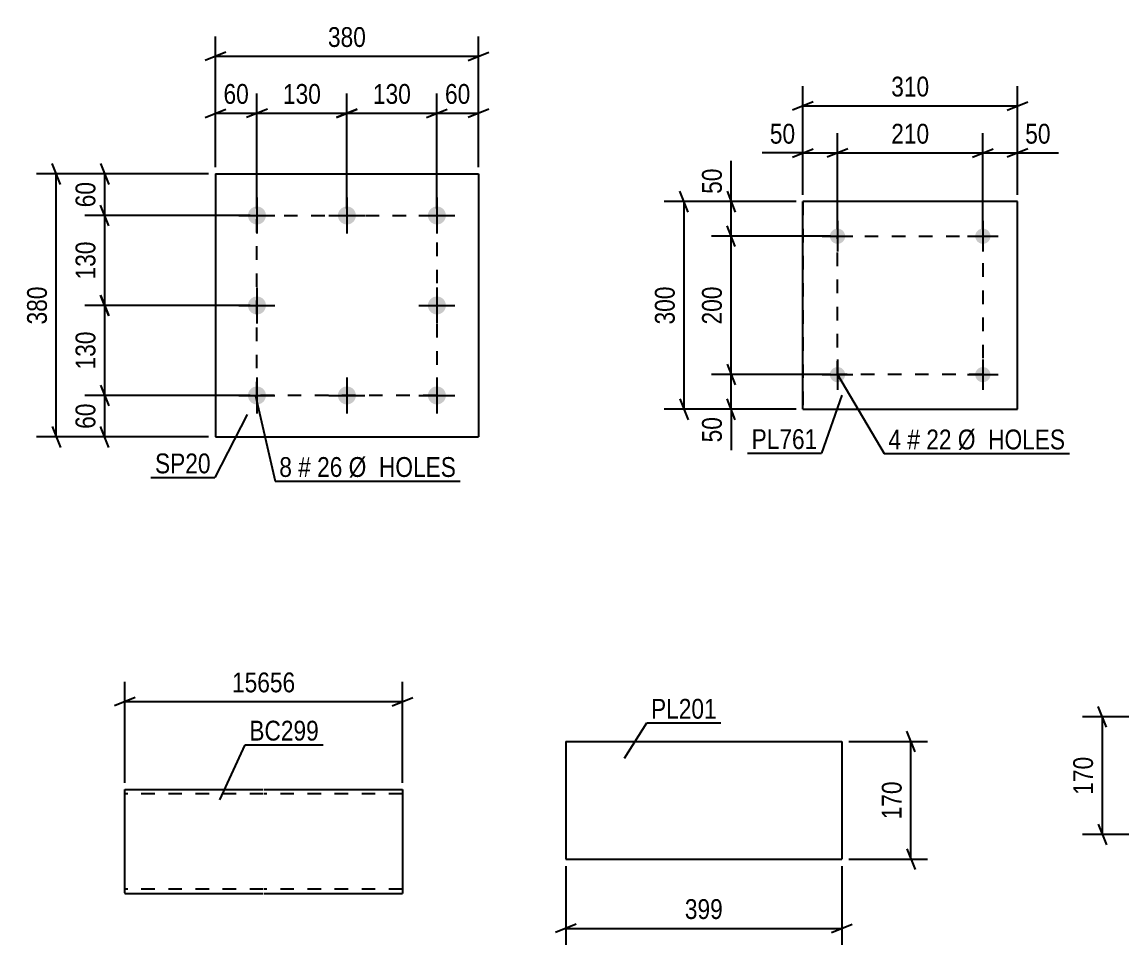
# Model space of a CAD drawing. Header units: millimetres. Extents: x 0 to 841, y -266 to 594.
# Drawn here: x 64.6 to 223.6, y -266 to -132.6 of the extents above; entities that cross this region are included whole.
import ezdxf

# ---------------------------------------------------------------- set-up
doc = ezdxf.new("R2010")
doc.units = ezdxf.units.MM
doc.linetypes.add('DXK_LINE_DOT2', pattern=[3.9198, 1.9599, -1.9599])
doc.styles.add('Arial Narrow', font='ARIALN.TTF', dxfattribs={"height": 0.2})

# ---------------------------------------------------------------- blocks, each defined once
blk = doc.blocks.new('Part-317311845-9358 - 9347')
at = {"color": 2, "linetype": 'Continuous'}
for p, q in [((79.49, -258.45), (79.49, -243.54)), ((79.49, -243.54), (99.49, -243.54)), ((99.59, -243.54), (119.59, -243.54)), ((119.59, -243.54), (119.59, -258.54)), ((79.49, -258.45), (79.49, -258.54)), ((79.49, -258.54), (99.49, -258.54)), ((99.59, -258.54), (119.59, -258.54))]:
    blk.add_line(p, q, dxfattribs=at)
at = {"color": 7, "linetype": 'DXK_LINE_DOT2'}
for p, q in [((99.49, -244.14), (79.49, -244.14)), ((119.59, -244.14), (99.59, -244.14)), ((119.59, -243.63), (119.59, -243.54)), ((79.49, -257.94), (79.49, -257.9)), ((99.49, -257.94), (79.49, -257.94)), ((119.59, -257.94), (99.59, -257.94)), ((119.59, -257.94), (119.59, -257.9))]:
    blk.add_line(p, q, dxfattribs=at)
blk = doc.blocks.new('Part-317311845-9227 - 9221')
at = {"color": 2, "linetype": 'Continuous'}
for p, q in [((92.57, -154.59), (92.57, -192.59)), ((92.57, -154.59), (130.57, -154.59)), ((130.57, -154.59), (130.57, -192.59)), ((92.57, -192.59), (130.57, -192.59))]:
    blk.add_line(p, q, dxfattribs=at)
blk = doc.blocks.new('Bolt-317311845-9260 - 9221')
at = {"linetype": 'Continuous'}
for points in [[(98.57, -159.29, -1), (98.57, -161.89, -1)], [(111.57, -159.29, -1), (111.57, -161.89, -1)], [(124.57, -159.29, -1), (124.57, -161.89, -1)], [(98.57, -172.29, -1), (98.57, -174.89, -1)], [(124.57, -172.29, -1), (124.57, -174.89, -1)], [(98.57, -185.29, -1), (98.57, -187.89, -1)], [(111.57, -185.29, -1), (111.57, -187.89, -1)], [(124.57, -185.29, -1), (124.57, -187.89, -1)]]:
    blk.add_hatch(color=1, dxfattribs=at).paths.add_polyline_path(points)
at = {"color": 1, "linetype": 'Continuous'}
for p, q in [((98.57, -157.99), (98.57, -163.19)), ((111.57, -157.99), (111.57, -163.19)), ((124.57, -157.99), (124.57, -163.19)), ((95.97, -160.59), (101.17, -160.59)), ((108.97, -160.59), (114.17, -160.59)), ((121.97, -160.59), (127.17, -160.59)), ((98.57, -170.99), (98.57, -176.19)), ((124.57, -170.99), (124.57, -176.19)), ((95.97, -173.59), (101.17, -173.59)), ((121.97, -173.59), (127.17, -173.59)), ((98.57, -183.99), (98.57, -189.19)), ((111.57, -183.99), (111.57, -189.19)), ((124.57, -183.99), (124.57, -189.19)), ((95.97, -186.59), (101.17, -186.59)), ((108.97, -186.59), (114.17, -186.59)), ((121.97, -186.59), (127.17, -186.59))]:
    blk.add_line(p, q, dxfattribs=at)
blk = doc.blocks.new('Part-317311845-3459 - 3443')
at = {"color": 2, "linetype": 'Continuous'}
for p, q in [((143.21, -236.58), (143.21, -253.58)), ((143.21, -236.58), (183.07, -236.58)), ((183.07, -236.58), (183.07, -253.58)), ((143.21, -253.58), (183.07, -253.58))]:
    blk.add_line(p, q, dxfattribs=at)
blk = doc.blocks.new('Bolt-317311845-3171 - 3117')
at = {"linetype": 'Continuous'}
for points in [[(181.36, -163.58), (181.38, -163.36), (181.45, -163.14), (181.57, -162.94), (181.72, -162.77), (181.91, -162.63), (182.12, -162.54), (182.34, -162.49), (182.57, -162.49), (182.8, -162.54), (183.01, -162.63), (183.2, -162.77), (183.35, -162.94), (183.46, -163.14), (183.54, -163.36), (183.56, -163.58), (183.54, -163.81), (183.46, -164.03), (183.35, -164.23), (183.2, -164.4), (183.01, -164.54), (182.8, -164.63), (182.57, -164.68), (182.34, -164.68), (182.12, -164.63), (181.91, -164.54), (181.72, -164.4), (181.57, -164.23), (181.45, -164.03), (181.38, -163.81)], [(202.36, -163.58), (202.38, -163.36), (202.45, -163.14), (202.57, -162.94), (202.72, -162.77), (202.91, -162.63), (203.12, -162.54), (203.34, -162.49), (203.57, -162.49), (203.8, -162.54), (204.01, -162.63), (204.2, -162.77), (204.35, -162.94), (204.46, -163.14), (204.54, -163.36), (204.56, -163.58), (204.54, -163.81), (204.46, -164.03), (204.35, -164.23), (204.2, -164.4), (204.01, -164.54), (203.8, -164.63), (203.57, -164.68), (203.34, -164.68), (203.12, -164.63), (202.91, -164.54), (202.72, -164.4), (202.57, -164.23), (202.45, -164.03), (202.38, -163.81)]]:
    blk.add_hatch(color=1, dxfattribs=at).paths.add_polyline_path(points)
at = {"color": 1, "linetype": 'Continuous'}
for p, q in [((182.46, -161.38), (182.46, -165.78)), ((203.46, -161.38), (203.46, -165.78)), ((180.26, -163.58), (184.66, -163.58)), ((201.26, -163.58), (205.66, -163.58))]:
    blk.add_line(p, q, dxfattribs=at)
blk = doc.blocks.new('Part-317311845-3133 - 3117')
at = {"color": 2, "linetype": 'Continuous'}
for p, q in [((177.46, -188.59), (177.46, -158.59)), ((177.46, -158.59), (177.46, -158.59)), ((208.46, -158.59), (177.46, -158.59)), ((208.46, -188.59), (208.46, -158.59)), ((177.46, -188.59), (177.46, -188.59)), ((177.46, -188.59), (208.46, -188.59))]:
    blk.add_line(p, q, dxfattribs=at)
at = {"color": 7, "linetype": 'DXK_LINE_DOT2'}
for p, q in [((177.46, -158.59), (177.46, -188.59)), ((177.46, -158.59), (177.46, -158.59)), ((208.46, -188.59), (208.46, -158.59)), ((177.46, -188.59), (177.46, -188.59))]:
    blk.add_line(p, q, dxfattribs=at)
blk = doc.blocks.new('Bolt-317311845-3166 - 3117')
at = {"linetype": 'Continuous'}
for points in [[(181.36, -183.58), (181.38, -183.36), (181.45, -183.14), (181.57, -182.94), (181.72, -182.77), (181.91, -182.63), (182.12, -182.54), (182.34, -182.49), (182.57, -182.49), (182.8, -182.54), (183.01, -182.63), (183.2, -182.77), (183.35, -182.94), (183.46, -183.14), (183.54, -183.36), (183.56, -183.58), (183.54, -183.81), (183.46, -184.03), (183.35, -184.23), (183.2, -184.4), (183.01, -184.54), (182.8, -184.63), (182.57, -184.68), (182.34, -184.68), (182.12, -184.63), (181.91, -184.54), (181.72, -184.4), (181.57, -184.23), (181.45, -184.03), (181.38, -183.81)], [(202.36, -183.58), (202.38, -183.36), (202.45, -183.14), (202.57, -182.94), (202.72, -182.77), (202.91, -182.63), (203.12, -182.54), (203.34, -182.49), (203.57, -182.49), (203.8, -182.54), (204.01, -182.63), (204.2, -182.77), (204.35, -182.94), (204.46, -183.14), (204.54, -183.36), (204.56, -183.58), (204.54, -183.81), (204.46, -184.03), (204.35, -184.23), (204.2, -184.4), (204.01, -184.54), (203.8, -184.63), (203.57, -184.68), (203.34, -184.68), (203.12, -184.63), (202.91, -184.54), (202.72, -184.4), (202.57, -184.23), (202.45, -184.03), (202.38, -183.81)]]:
    blk.add_hatch(color=1, dxfattribs=at).paths.add_polyline_path(points)
at = {"color": 1, "linetype": 'Continuous'}
for p, q in [((182.46, -181.38), (182.46, -185.78)), ((203.46, -181.38), (203.46, -185.78)), ((180.26, -183.58), (184.66, -183.58)), ((201.26, -183.58), (205.66, -183.58))]:
    blk.add_line(p, q, dxfattribs=at)
blk = doc.blocks.new('Rectangle-317311845-9333 - 9221')
at = {"color": 1, "linetype": 'DXK_LINE_DOT2'}
blk.add_lwpolyline([(98.57, -160.59), (124.57, -160.59), (124.57, -186.59), (98.57, -186.59), (98.57, -160.59)], close=True, dxfattribs=at)
blk = doc.blocks.new('Rectangle-317311845-3280 - 3117')
at = {"color": 1, "linetype": 'DXK_LINE_DOT2'}
blk.add_lwpolyline([(182.46, -163.58), (203.46, -163.58), (203.46, -183.58), (182.46, -183.58), (182.46, -163.58)], close=True, dxfattribs=at)
blk = doc.blocks.new('StraightDimension-317311845-9365 - 9347')
at = {"color": 7, "linetype": 'Continuous'}
for p, q in [((79.49, -242.54), (79.49, -227.98)), ((119.59, -242.54), (119.59, -227.98)), ((80.99, -230.23), (77.99, -231.43)), ((118.09, -231.43), (121.09, -230.23)), ((79.49, -230.83), (119.59, -230.83))]:
    blk.add_line(p, q, dxfattribs=at)
at = {"color": 0}
blk.add_wipeout([(104.71, -230.08), (104.71, -225.88), (94.37, -225.88), (94.37, -230.08)], dxfattribs=at)
at = {"color": 3, "style": 'Arial Narrow'}
blk.add_text('15656', height=2.863, dxfattribs=at).set_placement((94.97, -229.48))
blk = doc.blocks.new('StraightDimension-317311845-9273 - 9221')
at = {"color": 7, "linetype": 'Continuous'}
for p, q in [((92.57, -153.59), (92.57, -142.96)), ((98.57, -159.59), (98.57, -142.96)), ((91.07, -146.41), (94.07, -145.21)), ((92.57, -145.81), (98.57, -145.81)), ((100.07, -145.21), (97.07, -146.41))]:
    blk.add_line(p, q, dxfattribs=at)
at = {"color": 0}
blk.add_wipeout([(98, -145.06), (98, -140.86), (93.14, -140.86), (93.14, -145.06)], dxfattribs=at)
at = {"color": 3, "style": 'Arial Narrow'}
blk.add_text('60', height=2.863, dxfattribs=at).set_placement((93.74, -144.46))
blk = doc.blocks.new('StraightDimension-317311845-9283 - 9221')
at = {"color": 7, "linetype": 'Continuous'}
for p, q in [((124.57, -159.59), (124.57, -142.96)), ((130.57, -153.59), (130.57, -142.96)), ((123.07, -146.41), (126.07, -145.21)), ((124.57, -145.81), (130.57, -145.81)), ((132.07, -145.21), (129.07, -146.41))]:
    blk.add_line(p, q, dxfattribs=at)
at = {"color": 0}
blk.add_wipeout([(130, -145.06), (130, -140.86), (125.14, -140.86), (125.14, -145.06)], dxfattribs=at)
at = {"color": 3, "style": 'Arial Narrow'}
blk.add_text('60', height=2.863, dxfattribs=at).set_placement((125.74, -144.46))
blk = doc.blocks.new('StraightDimension-317311845-9262 - 9221')
at = {"color": 7, "linetype": 'Continuous'}
for p, q in [((92.57, -153.59), (92.57, -134.74)), ((130.57, -153.59), (130.57, -134.74)), ((94.07, -136.99), (91.07, -138.19)), ((92.57, -137.59), (130.57, -137.59)), ((129.07, -138.19), (132.07, -136.99))]:
    blk.add_line(p, q, dxfattribs=at)
at = {"color": 0}
blk.add_wipeout([(114.91, -136.84), (114.91, -132.64), (108.23, -132.64), (108.23, -136.84)], dxfattribs=at)
at = {"color": 3, "style": 'Arial Narrow'}
blk.add_text('380', height=2.863, dxfattribs=at).set_placement((108.83, -136.24))
blk = doc.blocks.new('StraightDimension-317311845-9298 - 9221')
at = {"color": 7, "linetype": 'Continuous'}
for p, q in [((70.17, -156.09), (68.97, -153.09)), ((91.57, -154.59), (66.72, -154.59)), ((69.57, -192.59), (69.57, -154.59)), ((68.97, -191.09), (70.17, -194.09)), ((91.57, -192.59), (66.72, -192.59))]:
    blk.add_line(p, q, dxfattribs=at)
at = {"color": 0}
blk.add_wipeout([(68.82, -170.24), (64.62, -170.24), (64.62, -176.93), (68.82, -176.93)], dxfattribs=at)
at = {"color": 3, "style": 'Arial Narrow'}
blk.add_text('380', height=2.863, rotation=90.0002, dxfattribs=at).set_placement((68.22, -176.33))
blk = doc.blocks.new('StraightDimension-317311845-9309 - 9221')
at = {"color": 7, "linetype": 'Continuous'}
for p, q in [((75.97, -185.09), (77.17, -188.09)), ((97.57, -186.59), (73.72, -186.59)), ((76.57, -192.59), (76.57, -186.59)), ((77.17, -194.09), (75.97, -191.09)), ((91.57, -192.59), (73.72, -192.59))]:
    blk.add_line(p, q, dxfattribs=at)
at = {"color": 0}
blk.add_wipeout([(75.82, -187.16), (71.62, -187.16), (71.62, -192.01), (75.82, -192.01)], dxfattribs=at)
at = {"color": 3, "style": 'Arial Narrow'}
blk.add_text('60', height=2.863, rotation=90.0002, dxfattribs=at).set_placement((75.22, -191.41))
blk = doc.blocks.new('StraightDimension-317311845-9319 - 9221')
at = {"color": 7, "linetype": 'Continuous'}
for p, q in [((75.97, -153.09), (77.17, -156.09)), ((91.57, -154.59), (73.72, -154.59)), ((76.57, -160.59), (76.57, -154.59)), ((77.17, -162.09), (75.97, -159.09)), ((97.57, -160.59), (73.72, -160.59))]:
    blk.add_line(p, q, dxfattribs=at)
at = {"color": 0}
blk.add_wipeout([(75.82, -155.16), (71.62, -155.16), (71.62, -160.01), (75.82, -160.01)], dxfattribs=at)
at = {"color": 3, "style": 'Arial Narrow'}
blk.add_text('60', height=2.863, rotation=90.0002, dxfattribs=at).set_placement((75.22, -159.41))
blk = doc.blocks.new('StraightDimension-317311845-16400 - 9221')
at = {"color": 7, "linetype": 'Continuous'}
for p, q in [((98.57, -159.59), (98.57, -142.96)), ((111.57, -159.59), (111.57, -142.96)), ((100.07, -145.21), (97.07, -146.41)), ((98.57, -145.81), (111.57, -145.81)), ((110.07, -146.41), (113.07, -145.21))]:
    blk.add_line(p, q, dxfattribs=at)
at = {"color": 0}
blk.add_wipeout([(108.41, -145.06), (108.41, -140.86), (101.73, -140.86), (101.73, -145.06)], dxfattribs=at)
at = {"color": 3, "style": 'Arial Narrow'}
blk.add_text('130', height=2.863, dxfattribs=at).set_placement((102.33, -144.46))
blk = doc.blocks.new('StraightDimension-317311845-16402 - 9221')
at = {"color": 7, "linetype": 'Continuous'}
for p, q in [((111.57, -159.59), (111.57, -142.96)), ((124.57, -159.59), (124.57, -142.96)), ((113.07, -145.21), (110.07, -146.41)), ((111.57, -145.81), (124.57, -145.81)), ((123.07, -146.41), (126.07, -145.21))]:
    blk.add_line(p, q, dxfattribs=at)
at = {"color": 0}
blk.add_wipeout([(121.41, -145.06), (121.41, -140.86), (114.73, -140.86), (114.73, -145.06)], dxfattribs=at)
at = {"color": 3, "style": 'Arial Narrow'}
blk.add_text('130', height=2.863, dxfattribs=at).set_placement((115.33, -144.46))
blk = doc.blocks.new('StraightDimension-317311845-16422 - 9221')
at = {"color": 7, "linetype": 'Continuous'}
for p, q in [((77.17, -175.09), (75.97, -172.09)), ((97.57, -173.59), (73.72, -173.59)), ((76.57, -186.59), (76.57, -173.59)), ((75.97, -185.09), (77.17, -188.09)), ((97.57, -186.59), (73.72, -186.59))]:
    blk.add_line(p, q, dxfattribs=at)
at = {"color": 0}
blk.add_wipeout([(75.82, -176.74), (71.62, -176.74), (71.62, -183.43), (75.82, -183.43)], dxfattribs=at)
at = {"color": 3, "style": 'Arial Narrow'}
blk.add_text('130', height=2.863, rotation=90.0002, dxfattribs=at).set_placement((75.22, -182.83))
blk = doc.blocks.new('StraightDimension-317311845-16424 - 9221')
at = {"color": 7, "linetype": 'Continuous'}
for p, q in [((77.17, -162.09), (75.97, -159.09)), ((97.57, -160.59), (73.72, -160.59)), ((76.57, -173.59), (76.57, -160.59)), ((75.97, -172.09), (77.17, -175.09)), ((97.57, -173.59), (73.72, -173.59))]:
    blk.add_line(p, q, dxfattribs=at)
at = {"color": 0}
blk.add_wipeout([(75.82, -163.74), (71.62, -163.74), (71.62, -170.43), (75.82, -170.43)], dxfattribs=at)
at = {"color": 3, "style": 'Arial Narrow'}
blk.add_text('130', height=2.863, rotation=90.0002, dxfattribs=at).set_placement((75.22, -169.83))
blk = doc.blocks.new('StraightDimension-317311845-3527 - 3519')
at = {"color": 7, "linetype": 'Continuous'}
for p, q in [((221.32, -234.52), (220.12, -231.52)), ((229.72, -233.02), (217.87, -233.02)), ((220.72, -250.02), (220.72, -233.02)), ((220.12, -248.52), (221.32, -251.52)), ((229.72, -250.02), (217.87, -250.02))]:
    blk.add_line(p, q, dxfattribs=at)
at = {"color": 0}
blk.add_wipeout([(219.97, -238.18), (215.77, -238.18), (215.77, -244.87), (219.97, -244.87)], dxfattribs=at)
at = {"color": 3, "style": 'Arial Narrow'}
blk.add_text('170', height=2.863, rotation=90.0002, dxfattribs=at).set_placement((219.37, -244.27))
blk = doc.blocks.new('StraightDimension-317311845-3461 - 3443')
at = {"color": 7, "linetype": 'Continuous'}
for p, q in [((193.67, -238.08), (192.47, -235.08)), ((184.07, -236.58), (195.47, -236.58)), ((193.07, -253.58), (193.07, -236.58)), ((192.47, -252.08), (193.67, -255.08)), ((184.07, -253.58), (195.47, -253.58))]:
    blk.add_line(p, q, dxfattribs=at)
at = {"color": 0}
blk.add_wipeout([(192.32, -241.74), (188.12, -241.74), (188.12, -248.43), (192.32, -248.43)], dxfattribs=at)
at = {"color": 3, "style": 'Arial Narrow'}
blk.add_text('170', height=2.863, rotation=90.0002, dxfattribs=at).set_placement((191.72, -247.83))
blk = doc.blocks.new('StraightDimension-317311845-3472 - 3443')
at = {"color": 7, "linetype": 'Continuous'}
for p, q in [((143.21, -254.58), (143.21, -265.98)), ((183.07, -254.58), (183.07, -265.98)), ((144.71, -262.98), (141.71, -264.18)), ((143.21, -263.58), (183.07, -263.58)), ((181.57, -264.18), (184.57, -262.98))]:
    blk.add_line(p, q, dxfattribs=at)
at = {"color": 0}
blk.add_wipeout([(166.48, -262.83), (166.48, -258.63), (159.8, -258.63), (159.8, -262.83)], dxfattribs=at)
at = {"color": 3, "style": 'Arial Narrow'}
blk.add_text('399', height=2.863, dxfattribs=at).set_placement((160.4, -262.23))
blk = doc.blocks.new('StraightDimension-317311845-3173 - 3117')
at = {"color": 7, "linetype": 'Continuous'}
for p, q in [((177.46, -157.59), (177.46, -148.71)), ((182.46, -162.58), (182.46, -148.71)), ((175.96, -152.16), (178.96, -150.96)), ((183.96, -150.96), (180.96, -152.16)), ((177.46, -151.56), (182.46, -151.56))]:
    blk.add_line(p, q, dxfattribs=at)
at = {"color": 0}
blk.add_wipeout([(176.93, -150.81), (176.93, -146.61), (172.08, -146.61), (172.08, -150.81)], dxfattribs=at)
at = {"color": 7, "linetype": 'Continuous'}
blk.add_line((177.46, -151.56), (171.55, -151.56), dxfattribs=at)
blk.add_line((177.46, -151.56), (171.55, -151.56), dxfattribs=at)
at = {"color": 3, "style": 'Arial Narrow'}
blk.add_text('50', height=2.863, dxfattribs=at).set_placement((172.68, -150.21))
blk = doc.blocks.new('StraightDimension-317311845-3216 - 3117')
at = {"color": 7, "linetype": 'Continuous'}
for p, q in [((177.46, -157.59), (177.46, -141.9)), ((208.46, -157.59), (208.46, -141.9)), ((178.96, -144.15), (175.96, -145.35)), ((206.96, -145.35), (209.96, -144.15)), ((177.46, -144.75), (208.46, -144.75))]:
    blk.add_line(p, q, dxfattribs=at)
at = {"color": 0}
blk.add_wipeout([(196.3, -144), (196.3, -139.8), (189.62, -139.8), (189.62, -144)], dxfattribs=at)
at = {"color": 3, "style": 'Arial Narrow'}
blk.add_text('310', height=2.863, dxfattribs=at).set_placement((190.22, -143.4))
blk = doc.blocks.new('StraightDimension-317311845-3186 - 3117')
at = {"color": 7, "linetype": 'Continuous'}
for p, q in [((182.46, -162.58), (182.46, -148.71)), ((203.46, -162.58), (203.46, -148.71)), ((183.96, -150.96), (180.96, -152.16)), ((201.96, -152.16), (204.96, -150.96)), ((182.46, -151.56), (203.46, -151.56))]:
    blk.add_line(p, q, dxfattribs=at)
at = {"color": 0}
blk.add_wipeout([(196.3, -150.81), (196.3, -146.61), (189.62, -146.61), (189.62, -150.81)], dxfattribs=at)
at = {"color": 3, "style": 'Arial Narrow'}
blk.add_text('210', height=2.863, dxfattribs=at).set_placement((190.22, -150.21))
blk = doc.blocks.new('StraightDimension-317311845-3202 - 3117')
at = {"color": 7, "linetype": 'Continuous'}
for p, q in [((203.46, -162.58), (203.46, -148.71)), ((208.46, -157.59), (208.46, -148.71)), ((201.96, -152.16), (204.96, -150.96)), ((209.96, -150.96), (206.96, -152.16)), ((203.46, -151.56), (208.46, -151.56))]:
    blk.add_line(p, q, dxfattribs=at)
at = {"color": 0}
blk.add_wipeout([(213.84, -150.81), (213.84, -146.61), (208.98, -146.61), (208.98, -150.81)], dxfattribs=at)
at = {"color": 7, "linetype": 'Continuous'}
blk.add_line((208.46, -151.56), (214.37, -151.56), dxfattribs=at)
blk.add_line((208.46, -151.56), (214.37, -151.56), dxfattribs=at)
at = {"color": 3, "style": 'Arial Narrow'}
blk.add_text('50', height=2.863, dxfattribs=at).set_placement((209.58, -150.21))
blk = doc.blocks.new('StraightDimension-317311845-3227 - 3117')
at = {"color": 7, "linetype": 'Continuous'}
for p, q in [((160.88, -160.09), (159.68, -157.09)), ((176.46, -158.59), (157.43, -158.59)), ((160.28, -188.59), (160.28, -158.59)), ((159.68, -187.09), (160.88, -190.09)), ((176.46, -188.59), (157.43, -188.59))]:
    blk.add_line(p, q, dxfattribs=at)
at = {"color": 0}
blk.add_wipeout([(159.53, -170.24), (155.33, -170.24), (155.33, -176.93), (159.53, -176.93)], dxfattribs=at)
at = {"color": 3, "style": 'Arial Narrow'}
blk.add_text('300', height=2.863, rotation=90.0002, dxfattribs=at).set_placement((158.93, -176.33))
blk = doc.blocks.new('StraightDimension-317311845-3238 - 3117')
at = {"color": 7, "linetype": 'Continuous'}
for p, q in [((166.49, -182.08), (167.69, -185.08)), ((181.46, -183.58), (164.24, -183.58)), ((167.09, -188.59), (167.09, -183.58)), ((167.69, -190.09), (166.49, -187.09)), ((176.46, -188.59), (164.24, -188.59))]:
    blk.add_line(p, q, dxfattribs=at)
at = {"color": 0}
blk.add_wipeout([(166.34, -189.11), (162.14, -189.11), (162.14, -193.97), (166.34, -193.97)], dxfattribs=at)
at = {"color": 7, "linetype": 'Continuous'}
blk.add_line((167.09, -188.59), (167.09, -194.49), dxfattribs=at)
blk.add_line((167.09, -188.59), (167.09, -194.49), dxfattribs=at)
at = {"color": 3, "style": 'Arial Narrow'}
blk.add_text('50', height=2.863, rotation=90.0002, dxfattribs=at).set_placement((165.74, -193.37))
blk = doc.blocks.new('StraightDimension-317311845-3251 - 3117')
at = {"color": 7, "linetype": 'Continuous'}
for p, q in [((167.69, -165.08), (166.49, -162.08)), ((181.46, -163.58), (164.24, -163.58)), ((167.09, -183.58), (167.09, -163.58)), ((166.49, -182.08), (167.69, -185.08)), ((181.46, -183.58), (164.24, -183.58))]:
    blk.add_line(p, q, dxfattribs=at)
at = {"color": 0}
blk.add_wipeout([(166.34, -170.24), (162.14, -170.24), (162.14, -176.93), (166.34, -176.93)], dxfattribs=at)
at = {"color": 3, "style": 'Arial Narrow'}
blk.add_text('200', height=2.863, rotation=90.0002, dxfattribs=at).set_placement((165.74, -176.33))
blk = doc.blocks.new('StraightDimension-317311845-3267 - 3117')
at = {"color": 7, "linetype": 'Continuous'}
for p, q in [((166.49, -157.09), (167.69, -160.09)), ((176.46, -158.59), (164.24, -158.59)), ((167.09, -163.58), (167.09, -158.59)), ((167.69, -165.08), (166.49, -162.08)), ((181.46, -163.58), (164.24, -163.58))]:
    blk.add_line(p, q, dxfattribs=at)
at = {"color": 0}
blk.add_wipeout([(166.34, -153.21), (162.14, -153.21), (162.14, -158.06), (166.34, -158.06)], dxfattribs=at)
at = {"color": 7, "linetype": 'Continuous'}
blk.add_line((167.09, -158.59), (167.09, -152.68), dxfattribs=at)
blk.add_line((167.09, -158.59), (167.09, -152.68), dxfattribs=at)
at = {"color": 3, "style": 'Arial Narrow'}
blk.add_text('50', height=2.863, rotation=90.0002, dxfattribs=at).set_placement((165.74, -157.46))
blk = doc.blocks.new('Mark-317311845-9354 - 9347')
at = {"color": 0}
blk.add_wipeout([(107.52, -236.45), (107.52, -233.45), (97.47, -233.45), (97.47, -236.45)], dxfattribs=at)
blk.add_wipeout([(107.52, -236.45), (107.52, -233.45), (97.47, -233.45), (97.47, -236.45)], dxfattribs=at)
at = {"color": 30, "linetype": 'Continuous'}
for p, q in [((93.2, -245.02), (96.87, -237.05)), ((96.87, -237.05), (108.12, -237.05))]:
    blk.add_line(p, q, dxfattribs=at)
at = {"color": 3, "style": 'Arial Narrow'}
blk.add_text('BC299', height=2.863, dxfattribs=at).set_placement((97.47, -236.45))
blk = doc.blocks.new('Mark-317311845-9223 - 9221')
at = {"color": 0}
blk.add_wipeout([(91.88, -197.84), (91.88, -194.84), (83.84, -194.84), (83.84, -197.84)], dxfattribs=at)
blk.add_wipeout([(91.88, -197.84), (91.88, -194.84), (83.84, -194.84), (83.84, -197.84)], dxfattribs=at)
at = {"color": 30, "linetype": 'Continuous'}
for p in [(97.18, -189.32), (83.24, -198.44)]:
    blk.add_line(p, (92.48, -198.44), dxfattribs=at)
at = {"color": 3, "style": 'Arial Narrow'}
blk.add_text('SP20', height=2.863, dxfattribs=at).set_placement((83.84, -197.84))
blk = doc.blocks.new('Mark-317311845-9256 - 9221')
at = {"color": 0}
for points in [[(103.63, -198.36), (103.63, -195.36), (101.8, -195.36), (101.8, -198.36)], [(106.36, -198.36), (106.36, -195.36), (104.53, -195.36), (104.53, -198.36)], [(110.92, -198.36), (110.92, -195.36), (107.26, -195.36), (107.26, -198.36)], [(127.34, -198.36), (127.34, -195.36), (111.82, -195.36), (111.82, -198.36)]]:
    blk.add_wipeout(points, dxfattribs=at)
for points in [[(103.63, -198.36), (103.63, -195.36), (101.8, -195.36), (101.8, -198.36)], [(106.36, -198.36), (106.36, -195.36), (104.53, -195.36), (104.53, -198.36)], [(110.92, -198.36), (110.92, -195.36), (107.26, -195.36), (107.26, -198.36)], [(127.34, -198.36), (127.34, -195.36), (111.82, -195.36), (111.82, -198.36)]]:
    blk.add_wipeout(points, dxfattribs=at)
at = {"color": 7, "linetype": 'Continuous'}
for p, q in [((98.37, -186.64), (101.2, -198.96)), ((101.2, -198.96), (127.94, -198.96))]:
    blk.add_line(p, q, dxfattribs=at)
at = {"color": 3, "style": 'Arial Narrow'}
for s, height, p in [('8', 2.86, (101.8, -198.36)), ('26', 2.863, (107.26, -198.36)), ('Ø  HOLES', 2.863, (111.82, -198.36)), ('#', 2.86, (104.53, -198.36))]:
    blk.add_text(s, height=height, dxfattribs=at).set_placement(p)
blk = doc.blocks.new('Mark-317311845-3455 - 3443')
at = {"color": 0}
blk.add_wipeout([(165.01, -233.29), (165.01, -230.29), (155.51, -230.29), (155.51, -233.29)], dxfattribs=at)
blk.add_wipeout([(165.01, -233.29), (165.01, -230.29), (155.51, -230.29), (155.51, -233.29)], dxfattribs=at)
at = {"color": 30, "linetype": 'Continuous'}
for p, q in [((151.69, -238.97), (154.91, -233.89)), ((154.91, -233.89), (165.61, -233.89))]:
    blk.add_line(p, q, dxfattribs=at)
at = {"color": 3, "style": 'Arial Narrow'}
blk.add_text('PL201', height=2.863, dxfattribs=at).set_placement((155.51, -233.29))
blk = doc.blocks.new('Mark-317311845-3129 - 3117')
at = {"color": 0}
blk.add_wipeout([(179.55, -194.33), (179.55, -191.33), (170.04, -191.33), (170.04, -194.33)], dxfattribs=at)
blk.add_wipeout([(179.55, -194.33), (179.55, -191.33), (170.04, -191.33), (170.04, -194.33)], dxfattribs=at)
at = {"color": 30, "linetype": 'Continuous'}
for p in [(183.1, -186.54), (169.44, -194.93)]:
    blk.add_line(p, (180.15, -194.93), dxfattribs=at)
at = {"color": 3, "style": 'Arial Narrow'}
blk.add_text('PL761', height=2.863, dxfattribs=at).set_placement((170.04, -194.33))
blk = doc.blocks.new('MarkSet-317311845-3327 - 3117')
at = {"color": 0}
for points in [[(191.65, -194.38), (191.65, -191.38), (189.82, -191.38), (189.82, -194.38)], [(194.38, -194.38), (194.38, -191.38), (192.55, -191.38), (192.55, -194.38)], [(198.94, -194.38), (198.94, -191.38), (195.28, -191.38), (195.28, -194.38)], [(215.36, -194.38), (215.36, -191.38), (199.84, -191.38), (199.84, -194.38)]]:
    blk.add_wipeout(points, dxfattribs=at)
for points in [[(191.65, -194.38), (191.65, -191.38), (189.82, -191.38), (189.82, -194.38)], [(194.38, -194.38), (194.38, -191.38), (192.55, -191.38), (192.55, -194.38)], [(198.94, -194.38), (198.94, -191.38), (195.28, -191.38), (195.28, -194.38)], [(215.36, -194.38), (215.36, -191.38), (199.84, -191.38), (199.84, -194.38)]]:
    blk.add_wipeout(points, dxfattribs=at)
at = {"color": 7, "linetype": 'Continuous'}
for p, q in [((182.46, -183.58), (189.22, -194.98)), ((189.22, -194.98), (215.96, -194.98))]:
    blk.add_line(p, q, dxfattribs=at)
at = {"color": 3, "style": 'Arial Narrow'}
for s, height, p in [('4', 2.86, (189.82, -194.38)), ('#', 2.86, (192.55, -194.38)), ('22', 2.863, (195.28, -194.38)), ('Ø  HOLES', 2.863, (199.84, -194.38))]:
    blk.add_text(s, height=height, dxfattribs=at).set_placement(p)

msp = doc.modelspace()

# ---------------------------------------------------------------- block references
for name in ['Part-317311845-9227 - 9221', 'Bolt-317311845-9260 - 9221', 'Part-317311845-3133 - 3117', 'Rectangle-317311845-9333 - 9221', 'Bolt-317311845-3171 - 3117', 'Rectangle-317311845-3280 - 3117', 'Bolt-317311845-3166 - 3117', 'StraightDimension-317311845-9365 - 9347', 'StraightDimension-317311845-3527 - 3519', 'StraightDimension-317311845-3461 - 3443', 'Part-317311845-3459 - 3443', 'Part-317311845-9358 - 9347']:
    msp.add_blockref(name, (0, 0))

# ---------------------------------------------------------------- next in the draw order: block references
for name in ['StraightDimension-317311845-9273 - 9221', 'StraightDimension-317311845-9283 - 9221', 'StraightDimension-317311845-3173 - 3117', 'Mark-317311845-9256 - 9221', 'Mark-317311845-3455 - 3443', 'Mark-317311845-9354 - 9347', 'StraightDimension-317311845-3472 - 3443']:
    msp.add_blockref(name, (0, 0))

# ---------------------------------------------------------------- next in the draw order: block references
for name in ['StraightDimension-317311845-9262 - 9221', 'StraightDimension-317311845-3216 - 3117']:
    msp.add_blockref(name, (0, 0))

# ---------------------------------------------------------------- next in the draw order: block references
for name in ['StraightDimension-317311845-3186 - 3117', 'StraightDimension-317311845-9298 - 9221', 'StraightDimension-317311845-3227 - 3117']:
    msp.add_blockref(name, (0, 0))

# ---------------------------------------------------------------- next in the draw order: block references
for name in ['StraightDimension-317311845-3202 - 3117', 'StraightDimension-317311845-9319 - 9221', 'StraightDimension-317311845-3238 - 3117', 'StraightDimension-317311845-9309 - 9221']:
    msp.add_blockref(name, (0, 0))

# ---------------------------------------------------------------- next in the draw order: block references
for name in ['StraightDimension-317311845-16400 - 9221', 'StraightDimension-317311845-3251 - 3117', 'StraightDimension-317311845-16422 - 9221', 'Mark-317311845-3129 - 3117', 'Mark-317311845-9223 - 9221']:
    msp.add_blockref(name, (0, 0))

# ---------------------------------------------------------------- next in the draw order: block references
for name in ['StraightDimension-317311845-16402 - 9221', 'StraightDimension-317311845-3267 - 3117', 'StraightDimension-317311845-16424 - 9221', 'MarkSet-317311845-3327 - 3117']:
    msp.add_blockref(name, (0, 0))

doc.saveas('drawing.dxf')
